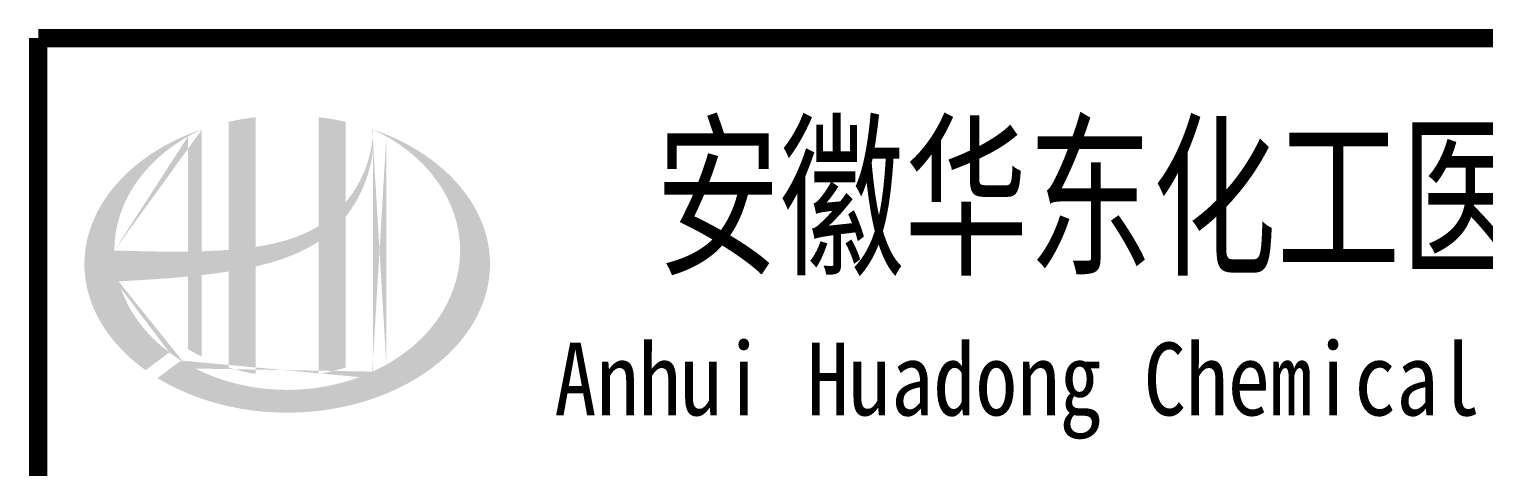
# Model space of a CAD drawing. Extents: x 4414382 to 4540065, y -615151 to -235742.
# Drawn here: x 4513027 to 4518623, y -480341 to -478656 of the extents above; entities that cross this region are included whole.
import ezdxf
from ezdxf.enums import TextEntityAlignment as Align

# ---------------------------------------------------------------- set-up
doc = ezdxf.new("R2010")
doc.units = 0
doc.header["$LTSCALE"] = 1000
doc.header["$MEASUREMENT"] = 0
doc.layers.get('0').update_dxf_attribs({"linetype": 'CONTINUOUS'})
doc.styles.add('宋体', font='', dxfattribs={"width": 0.7})
doc.styles.get('宋体').set_extended_font_data('SimSun')

msp = doc.modelspace()

# ---------------------------------------------------------------- hatches: boundary and pattern name
h = msp.add_hatch(color=256)
edge = h.paths.add_edge_path()
edge.add_spline(control_points=[(4513898.7, -479569.1), (4513904.8, -479567.7), (4513910.9, -479566.3), (4513960, -479554.4), (4514002.6, -479541.4), (4514077.6, -479510.3), (4514110.5, -479493.3), (4514141.4, -479472.7)], knot_values=[61.629012, 61.629012, 61.629012, 61.629012, 63.330431, 63.330431, 75.353634, 75.353634, 85.398649, 85.398649, 85.398649, 85.398649], degree=3, periodic=0)
edge.add_line((4514141.4, -479472.7), (4514141.4, -479983))
edge.add_spline(control_points=[(4514141.4, -479983), (4514158.5, -479980.2), (4514175.5, -479976.9), (4514210.3, -479968.8), (4514228, -479964), (4514245.4, -479958.5)], knot_values=[4.908456, 4.908456, 4.908456, 4.908456, 4.992821, 4.992821, 5.083034, 5.083034, 5.083034, 5.083034], degree=3, periodic=0)
edge.add_line((4514245.4, -479958.5), (4514245.4, -479377.1))
edge.add_spline(control_points=[(4514245.4, -479377.1), (4514254, -479366.2), (4514262.2, -479354.8), (4514288.3, -479315.2), (4514304, -479285.2), (4514333.2, -479212.4), (4514344.4, -479168.6), (4514349.1, -479123.3), (4514349.2, -479122), (4514349.4, -479120.8)], knot_values=[97.991744, 97.991744, 97.991744, 97.991744, 101.64219, 101.64219, 110.337975, 110.337975, 121.934322, 121.934322, 122.270691, 122.270691, 122.270691, 122.270691], degree=3, periodic=0)
edge.add_line((4514349.4, -479120.8), (4514349.4, -479050.3))
edge.add_spline(control_points=[(4514349.4, -479050.3), (4514349.3, -479058), (4514348.9, -479065.7), (4514348.4, -479073.4)], knot_values=[126.194075, 126.194075, 126.194075, 126.194075, 128.396762, 128.396762, 128.396762, 128.396762], degree=3, periodic=0)
edge.add_spline(control_points=[(4514348.4, -479073.4), (4514347.9, -479079.6), (4514347.3, -479085.8), (4514346.5, -479092)], knot_values=[124.417049, 124.417049, 124.417049, 124.417049, 126.194075, 126.194075, 126.194075, 126.194075], degree=3, periodic=0)
edge.add_spline(control_points=[(4514346.5, -479092), (4514345.3, -479101.1), (4514343.9, -479110.2), (4514342.1, -479119.3)], knot_values=[121.80529, 121.80529, 121.80529, 121.80529, 124.417049, 124.417049, 124.417049, 124.417049], degree=3, periodic=0)
edge.add_spline(control_points=[(4514342.1, -479119.3), (4514339.7, -479131.5), (4514336.8, -479143.6), (4514333.3, -479155.6)], knot_values=[118.31574, 118.31574, 118.31574, 118.31574, 121.80529, 121.80529, 121.80529, 121.80529], degree=3, periodic=0)
edge.add_spline(control_points=[(4514333.3, -479155.6), (4514329.8, -479167.7), (4514325.7, -479179.8), (4514321.2, -479191.6)], knot_values=[114.795988, 114.795988, 114.795988, 114.795988, 118.31574, 118.31574, 118.31574, 118.31574], degree=3, periodic=0)
edge.add_spline(control_points=[(4514321.2, -479191.6), (4514316.7, -479203.3), (4514311.7, -479214.8), (4514306.3, -479226.2)], knot_values=[111.329641, 111.329641, 111.329641, 111.329641, 114.795988, 114.795988, 114.795988, 114.795988], degree=3, periodic=0)
edge.add_spline(control_points=[(4514306.3, -479226.2), (4514300.8, -479237.7), (4514294.7, -479249.1), (4514288.3, -479260.2)], knot_values=[107.79529, 107.79529, 107.79529, 107.79529, 111.329641, 111.329641, 111.329641, 111.329641], degree=3, periodic=0)
edge.add_spline(control_points=[(4514288.3, -479260.2), (4514282, -479271), (4514275.3, -479281.5), (4514268.1, -479291.8)], knot_values=[104.343579, 104.343579, 104.343579, 104.343579, 107.79529, 107.79529, 107.79529, 107.79529], degree=3, periodic=0)
edge.add_spline(control_points=[(4514268.1, -479291.8), (4514260.9, -479302.2), (4514253.3, -479312.2), (4514245.4, -479321.9)], knot_values=[100.8507, 100.8507, 100.8507, 100.8507, 104.343579, 104.343579, 104.343579, 104.343579], degree=3, periodic=0)
edge.add_line((4514245.4, -479321.9), (4514245.4, -479012.7))
edge.add_spline(control_points=[(4514245.4, -479012.7), (4514211.3, -479005.1), (4514176.5, -478999.2), (4514141.4, -478995.1)], knot_values=[4.423999, 4.423999, 4.423999, 4.423999, 4.558741, 4.558741, 4.558741, 4.558741], degree=3, periodic=0)
edge.add_line((4514141.4, -478995.1), (4514141.4, -479413.3))
edge.add_spline(control_points=[(4514141.4, -479413.3), (4514069.4, -479457.8), (4513985.2, -479481), (4513898.7, -479494.1)], knot_values=[63.246215, 63.246215, 63.246215, 63.246215, 87.689124, 87.689124, 87.689124, 87.689124], degree=3, periodic=0)
edge.add_line((4513898.7, -479494.1), (4513898.7, -478995.1))
edge.add_spline(control_points=[(4513898.7, -478995.1), (4513863.5, -478999.2), (4513828.8, -479005.1), (4513794.7, -479012.7)], knot_values=[4.866038, 4.866038, 4.866038, 4.866038, 5.000777, 5.000777, 5.000777, 5.000777], degree=3, periodic=0)
edge.add_line((4513794.7, -479012.7), (4513794.7, -479505.5))
edge.add_spline(control_points=[(4513794.7, -479505.5), (4513793, -479505.6), (4513758.1, -479508.3), (4513723.5, -479510), (4513690.7, -479511)], knot_values=[43.657356, 43.657356, 43.657356, 43.657356, 44.134253, 53.497092, 53.497092, 53.497092, 53.497092], degree=3, periodic=0)
edge.add_line((4513690.7, -479511), (4513690.7, -479041.9))
edge.add_spline(control_points=[(4513690.7, -479041.9), (4513673.7, -479047.8), (4513656.9, -479054.1), (4513640.5, -479060.8)], knot_values=[5.14157, 5.14157, 5.14157, 5.14157, 5.212921, 5.212921, 5.212921, 5.212921], degree=3, periodic=0)
edge.add_spline(control_points=[(4513640.5, -479060.8), (4513633.6, -479063.6), (4513626.7, -479066.5), (4513594.5, -479080.7), (4513570, -479093), (4513546.5, -479106.2)], knot_values=[5.212921, 5.212921, 5.212921, 5.212921, 5.24296, 5.24296, 5.355623, 5.355623, 5.355623, 5.355623], degree=3, periodic=0)
edge.add_spline(control_points=[(4513546.5, -479106.2), (4513531.6, -479114.5), (4513517.2, -479123.3), (4513503.2, -479132.4)], knot_values=[5.355623, 5.355623, 5.355623, 5.355623, 5.426974, 5.426974, 5.426974, 5.426974], degree=3, periodic=0)
edge.add_spline(control_points=[(4513503.2, -479132.4), (4513495.8, -479137.2), (4513488.5, -479142.1), (4513475, -479151.6), (4513468.8, -479156.1), (4513462.6, -479160.7)], knot_values=[5.426974, 5.426974, 5.426974, 5.426974, 5.464765, 5.464765, 5.498325, 5.498325, 5.498325, 5.498325], degree=3, periodic=0)
edge.add_spline(control_points=[(4513462.6, -479160.7), (4513436.6, -479180.3), (4513412.5, -479201.2), (4513390.6, -479223.1)], knot_values=[5.498325, 5.498325, 5.498325, 5.498325, 5.641027, 5.641027, 5.641027, 5.641027], degree=3, periodic=0)
edge.add_spline(control_points=[(4513390.6, -479223.1), (4513383.6, -479230.1), (4513376.8, -479237.2), (4513356.4, -479259.8), (4513343.5, -479275.7), (4513331.7, -479291.9)], knot_values=[5.641027, 5.641027, 5.641027, 5.641027, 5.686569, 5.686569, 5.783729, 5.783729, 5.783729, 5.783729], degree=3, periodic=0)
edge.add_spline(control_points=[(4513331.7, -479291.9), (4513316.6, -479312.6), (4513303.3, -479334), (4513290.2, -479359), (4513288.6, -479362.2), (4513287, -479365.3)], knot_values=[5.783729, 5.783729, 5.783729, 5.783729, 5.908374, 5.908374, 5.92643, 5.92643, 5.92643, 5.92643], degree=3, periodic=0)
edge.add_spline(control_points=[(4513287, -479365.3), (4513274.5, -479390.5), (4513264.5, -479416.1), (4513257, -479442)], knot_values=[5.92643, 5.92643, 5.92643, 5.92643, 6.069132, 6.069132, 6.069132, 6.069132], degree=3, periodic=0)
edge.add_spline(control_points=[(4513257, -479442), (4513253.7, -479453.1), (4513251, -479464.3), (4513245.6, -479490.5), (4513243.4, -479505.5), (4513241.9, -479520.6)], knot_values=[6.069132, 6.069132, 6.069132, 6.069132, 6.130179, 6.130179, 6.211834, 6.211834, 6.211834, 6.211834], degree=3, periodic=0)
edge.add_spline(control_points=[(4513241.9, -479520.6), (4513240.7, -479533.7), (4513240, -479546.9), (4513240, -479560.1)], knot_values=[6.211834, 6.211834, 6.211834, 6.211834, 6.283185, 6.283185, 6.283185, 6.283185], degree=3, periodic=0)
edge.add_spline(control_points=[(4513240, -479560.1), (4513240, -479569.5), (4513240.3, -479578.8), (4513241, -479588.1)], knot_values=[6.283185, 6.283185, 6.283185, 6.283185, 6.333655, 6.333655, 6.333655, 6.333655], degree=3, periodic=0)
edge.add_spline(control_points=[(4513241, -479588.1), (4513242.2, -479606.8), (4513244.7, -479625.4), (4513248.5, -479643.9)], knot_values=[6.333655, 6.333655, 6.333655, 6.333655, 6.434594, 6.434594, 6.434594, 6.434594], degree=3, periodic=0)
edge.add_spline(control_points=[(4513248.5, -479643.9), (4513248.8, -479645.1), (4513249, -479646.3), (4513252.9, -479664.8), (4513257.7, -479682), (4513263.6, -479699)], knot_values=[6.434594, 6.434594, 6.434594, 6.434594, 6.441278, 6.441278, 6.535532, 6.535532, 6.535532, 6.535532], degree=3, periodic=0)
edge.add_spline(control_points=[(4513263.6, -479699), (4513269.8, -479717.2), (4513277.3, -479735.3), (4513286.1, -479753.1)], knot_values=[6.535532, 6.535532, 6.535532, 6.535532, 6.636471, 6.636471, 6.636471, 6.636471], degree=3, periodic=0)
edge.add_spline(control_points=[(4513286.1, -479753.1), (4513288.3, -479757.6), (4513290.6, -479762), (4513299.9, -479779.7), (4513307.6, -479792.7), (4513316, -479805.5)], knot_values=[6.636471, 6.636471, 6.636471, 6.636471, 6.661894, 6.661894, 6.73741, 6.73741, 6.73741, 6.73741], degree=3, periodic=0)
edge.add_spline(control_points=[(4513316, -479805.5), (4513327.2, -479822.7), (4513339.5, -479839.5), (4513353.1, -479855.9)], knot_values=[6.73741, 6.73741, 6.73741, 6.73741, 6.838349, 6.838349, 6.838349, 6.838349], degree=3, periodic=0)
edge.add_spline(control_points=[(4513353.1, -479855.9), (4513359, -479863), (4513365.1, -479870.1), (4513379.7, -479886.1), (4513388.2, -479894.9), (4513397.1, -479903.5)], knot_values=[6.838349, 6.838349, 6.838349, 6.838349, 6.88251, 6.88251, 6.939288, 6.939288, 6.939288, 6.939288], degree=3, periodic=0)
edge.add_spline(control_points=[(4513397.1, -479903.5), (4513412.8, -479918.9), (4513429.7, -479933.7), (4513447.6, -479947.9)], knot_values=[6.939288, 6.939288, 6.939288, 6.939288, 7.040227, 7.040227, 7.040227, 7.040227], degree=3, periodic=0)
edge.add_spline(control_points=[(4513447.6, -479947.9), (4513456.6, -479955), (4513465.7, -479962), (4513475.2, -479968.8)], knot_values=[7.040227, 7.040227, 7.040227, 7.040227, 7.090696, 7.090696, 7.090696, 7.090696], degree=3, periodic=0)
edge.add_line((4513475.2, -479968.8), (4513566.4, -479900.4))
edge.add_ellipse((4514020, -479508.1), major_axis=(665, 0), ratio=0.806676, start_angle=192.819, end_angle=226.9853, ccw=False)
edge.add_spline(control_points=[(4513371.6, -479627.2), (4513395.6, -479625.7), (4513419.7, -479624.2), (4513508.4, -479618.7), (4513573.2, -479614.4), (4513638.7, -479608.1)], knot_values=[11.398263, 11.398263, 11.398263, 11.398263, 18.40729, 18.40729, 37.18094, 37.18094, 37.18094, 37.18094], degree=3, periodic=0)
edge.add_line((4513638.7, -479608.1), (4513638.7, -479887.1))
edge.add_spline(control_points=[(4513638.7, -479887.1), (4513642.3, -479889.4), (4513645.8, -479891.6), (4513662.8, -479901.8), (4513676.6, -479909.3), (4513690.7, -479916.5)], knot_values=[4.049945, 4.049945, 4.049945, 4.049945, 4.072021, 4.072021, 4.153257, 4.153257, 4.153257, 4.153257], degree=3, periodic=0)
edge.add_line((4513690.7, -479916.5), (4513690.7, -479602.6))
edge.add_spline(control_points=[(4513690.7, -479602.6), (4513722.9, -479598.9), (4513755.3, -479594.7), (4513790.1, -479589.3), (4513792.4, -479589), (4513794.7, -479588.6)], knot_values=[42.135009, 42.135009, 42.135009, 42.135009, 51.307228, 51.307228, 51.948574, 51.948574, 51.948574, 51.948574], degree=3, periodic=0)
edge.add_line((4513794.7, -479588.6), (4513794.7, -479958.5))
edge.add_spline(control_points=[(4513794.7, -479958.5), (4513828.3, -479969.1), (4513863.2, -479977.3), (4513898.7, -479983)], knot_values=[4.34174, 4.34174, 4.34174, 4.34174, 4.516316, 4.516316, 4.516316, 4.516316], degree=3, periodic=0)
edge.add_line((4513898.7, -479983), (4513898.7, -479569.1))
edge = h.paths.add_edge_path(flags=16)
edge.add_ellipse((4514020, -479508.1), major_axis=(665, 0), ratio=0.806676, start_angle=124.9875, end_angle=179.999, ccw=False)
edge.add_line((4513638.7, -479068.6), (4513638.7, -479512.2))
edge.add_spline(control_points=[(4513638.7, -479512.2), (4513543.4, -479513.5), (4513449.4, -479510.5), (4513355, -479508.1)], knot_values=[11.27373, 11.27373, 11.27373, 11.27373, 38.687513, 38.687513, 38.687513, 38.687513], degree=3, periodic=0)
edge = h.paths.add_edge_path()
edge.add_spline(control_points=[(4513521.2, -479999.3), (4513552.2, -480018.3), (4513585.4, -480035.5), (4513670, -480072.7), (4513723.3, -480090.6), (4513834, -480117.2), (4513891.5, -480125.9), (4514007.6, -480133.7), (4514066.3, -480132.7), (4514181.9, -480121.2), (4514238.7, -480110.7), (4514347.8, -480080.7), (4514399.9, -480061.1), (4514496.8, -480014.3), (4514541.6, -479986.9), (4514621.5, -479926), (4514656.7, -479892.4), (4514716, -479820.9), (4514740.1, -479783), (4514776.5, -479704.9), (4514788.8, -479664.7), (4514801.4, -479583.5), (4514801.7, -479542.5), (4514790.2, -479461), (4514778.4, -479420.5), (4514742.8, -479341.8), (4514719, -479303.6), (4514660.2, -479231.4), (4514625.1, -479197.5), (4514545.3, -479135.8), (4514500.6, -479108.1), (4514419.4, -479068.4), (4514385, -479054.1), (4514349.4, -479041.9)], knot_values=[0.886421, 0.886421, 0.886421, 0.886421, 1.040557, 1.040557, 1.261172, 1.261172, 1.481788, 1.481788, 1.702404, 1.702404, 1.92302, 1.92302, 2.143636, 2.143636, 2.364252, 2.364252, 2.584868, 2.584868, 2.805484, 2.805484, 3.026099, 3.026099, 3.246715, 3.246715, 3.46852, 3.46852, 3.690325, 3.690325, 3.91213, 3.91213, 4.133935, 4.133935, 4.283209, 4.283209, 4.283209, 4.283209], degree=3, periodic=0)
edge.add_line((4514349.4, -479041.9), (4514349.4, -479042))
edge.add_spline(control_points=[(4514349.4, -479042.1), (4514349.4, -479044.8), (4514349.4, -479047.6), (4514349.4, -479050.3)], knot_values=[128.396762, 128.396762, 128.396762, 128.396762, 129.192193, 129.192193, 129.192193, 129.192193], degree=3, periodic=0)
edge.add_line((4514349.4, -479050.3), (4514349.4, -479974.2))
edge.add_ellipse((4514020, -479508.1), major_axis=(665, 0), ratio=0.806676, start_angle=232.1054, end_angle=299.6833, ccw=False)
edge.add_line((4513611.6, -479931.5), (4513521.2, -479999.3))
edge = h.paths.add_edge_path(flags=16)
edge.add_ellipse((4514020, -479508.1), major_axis=(665, 0), ratio=0.806676, start_angle=304.9875, end_angle=415.0121, ccw=False)
edge.add_line((4514401.4, -479947.6), (4514401.4, -479068.6))

# ---------------------------------------------------------------- linework, layer by layer
at = {"const_width": 70}
for points in [[(4513062.2, -478690.7), (4513062.2, -484690.7)], [(4531062.2, -478690.7), (4513062.2, -478690.7)]]:
    msp.add_lwpolyline(points, dxfattribs=at)

# ---------------------------------------------------------------- texts
at = {"style": '宋体'}
for s, height, width, p in [('安徽华东化工医药工程有限责任公司', 500, 0.7, (4519257.1, -479290.7)), ('Anhui Huadong Chemical & Medical Engineering Co.,Ltd', 280, 0.85, (4519257.1, -480040.7))]:
    msp.add_text(s, height=height, dxfattribs=dict(at, width=width)).set_placement(p, align=Align.MIDDLE)

doc.saveas('drawing.dxf')
